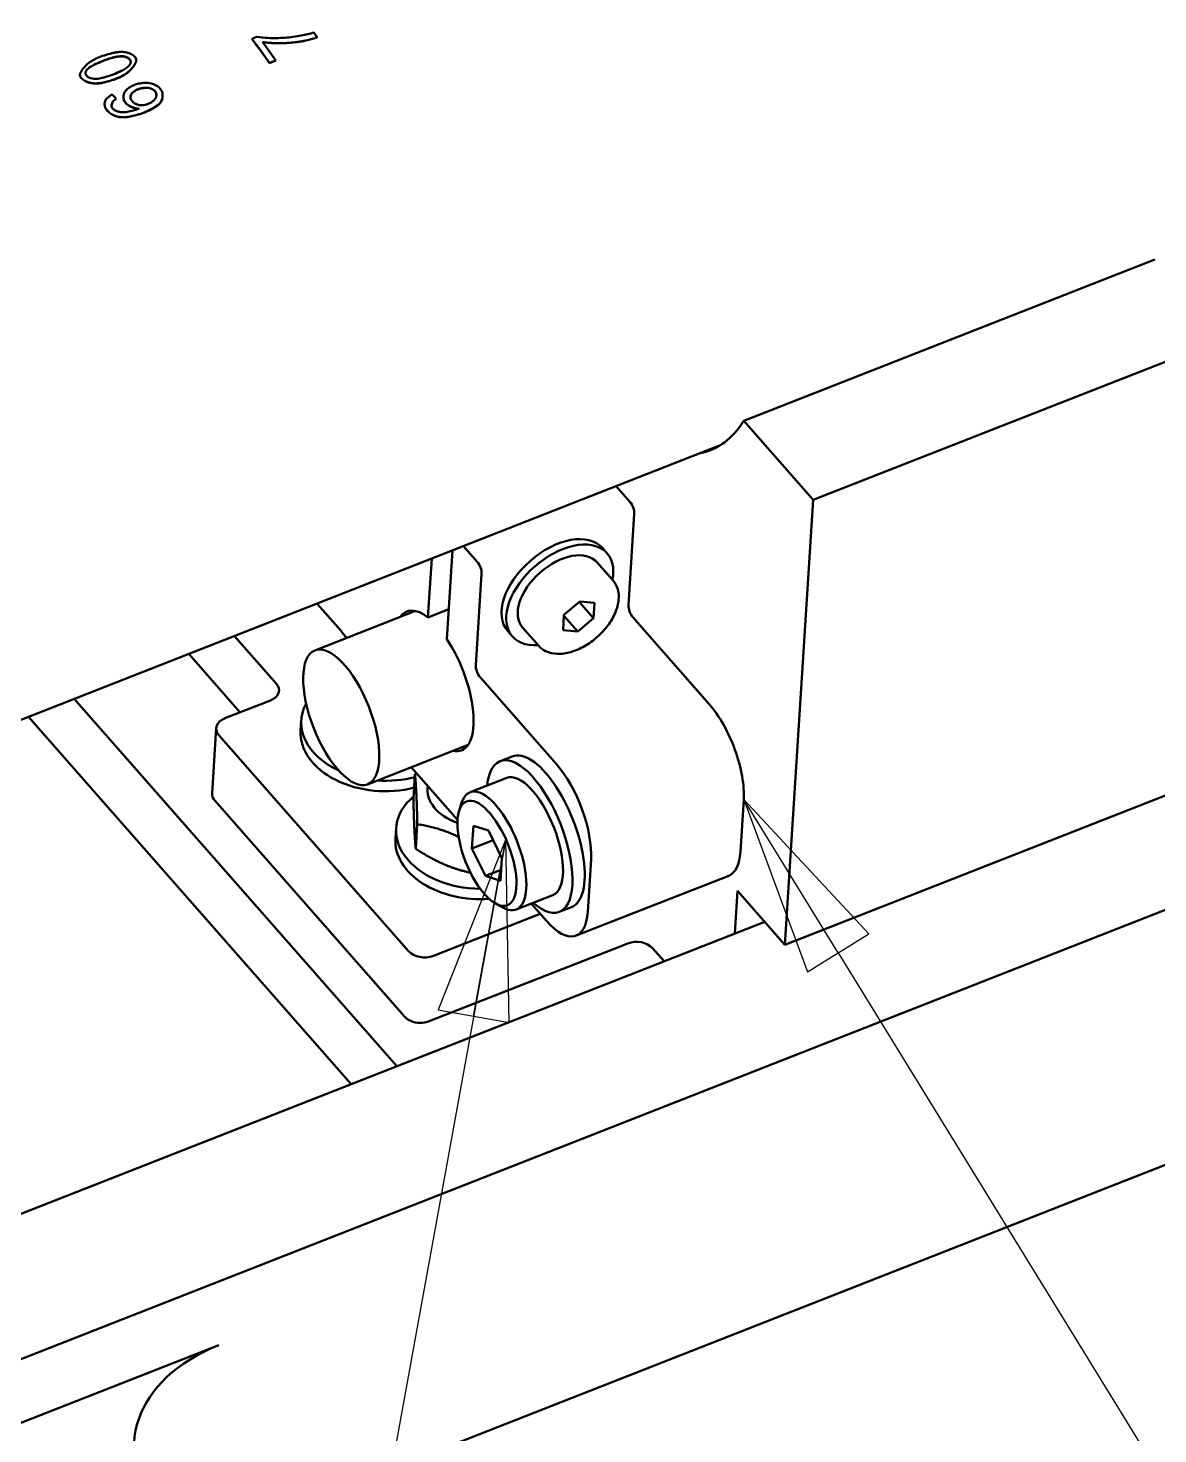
# Model space of a CAD drawing. Header units: millimetres. Extents: x -1259 to 2100, y -2965 to 1485.
# Drawn here: x 462.7 to 541.1, y 240.1 to 337.7 of the extents above; entities that cross this region are included whole.
import ezdxf

# ---------------------------------------------------------------- set-up
doc = ezdxf.new("R2010")
doc.units = ezdxf.units.MM
doc.header["$LTSCALE"] = 5
doc.layers.add('Symbol (ISO)', color=7, linetype='Continuous', lineweight=25)
doc.layers.add('Visible (ISO)', color=7, linetype='Continuous', lineweight=50)

# ---------------------------------------------------------------- blocks, each defined once
blk = doc.blocks.new('Balloon31')
at = {"layer": 'Symbol (ISO)'}
for p, q in [((103.782, 54.696), (102.472, 56.824)), ((104.208, 54.958), (102.472, 56.824)), ((102.472, 56.824), (103.356, 54.433)), ((103.356, 54.433), (104.208, 54.958)), ((103.782, 54.696), (109.464, 45.466))]:
    blk.add_line(p, q, dxfattribs=at)
at = {"layer": 'Symbol (ISO)', "flags": 128}
blk.add_lwpolyline([(104.208, 54.958), (102.472, 56.824), (103.356, 54.433), (104.208, 54.958)], dxfattribs=at)
at = {"layer": 'Symbol (ISO)'}
blk.add_solid([(104.208, 54.958), (102.472, 56.824), (103.356, 54.433), (104.208, 54.958)], dxfattribs=at)
blk = doc.blocks.new('Balloon40')
at = {"layer": 'Symbol (ISO)'}
for p, q in [((99.167, 56.276), (95.094, 33.837)), ((99.167, 56.276), (98.228, 53.905)), ((98.72, 53.816), (99.167, 56.276)), ((98.72, 53.816), (99.167, 56.276)), ((99.212, 53.727), (99.167, 56.276)), ((98.228, 53.905), (99.212, 53.727))]:
    blk.add_line(p, q, dxfattribs=at)
at = {"layer": 'Symbol (ISO)', "flags": 128}
blk.add_lwpolyline([(99.212, 53.727), (99.167, 56.276), (98.228, 53.905), (99.212, 53.727)], dxfattribs=at)
at = {"layer": 'Symbol (ISO)'}
blk.add_solid([(99.212, 53.727), (99.167, 56.276), (98.228, 53.905), (99.212, 53.727)], dxfattribs=at)

msp = doc.modelspace()

# ---------------------------------------------------------------- linework, layer by layer
at = {"layer": 'Visible (ISO)'}
for p, q in [((736.087, 352.831), (449.678, 240.351)), ((478.194, 336.975), (478.195, 336.983)), ((478.195, 336.983), (478.551, 337.122)), ((482.741, 337.087), (482.743, 337.095)), ((470.171, 335.463), (470.17, 335.454)), ((475.044, 232.59), (735.995, 335.072)), ((479.862, 335.473), (479.417, 335.298)), ((479.417, 335.298), (479.419, 335.306)), ((479.864, 335.48), (479.419, 335.306)), ((479.862, 335.473), (479.864, 335.48)), ((466.255, 334.497), (466.255, 334.506)), ((467.972, 332.54), (467.973, 332.548)), ((468.769, 332.812), (468.77, 332.82)), ((469.28, 333.054), (469.282, 333.062)), ((470.327, 332.129), (470.329, 332.136)), ((470.334, 332.129), (470.329, 332.136)), ((471.982, 332.842), (471.98, 332.834)), ((540.902, 321.648), (512.354, 310.437)), ((517.18, 304.94), (545.927, 316.229)), ((512.354, 310.437), (517.18, 304.94)), ((431.351, 277.562), (510.68, 308.717)), ((503.506, 305.899), (504.458, 304.814)), ((515.22, 274.041), (517.18, 304.94)), ((504.759, 303.985), (504.355, 297.623)), ((490.686, 300.865), (490.426, 296.78)), ((491.744, 295.279), (492.134, 301.434)), ((492.898, 301.733), (493.85, 300.648)), ((502.541, 301.607), (502.87, 301.232)), ((503.286, 299.338), (502.166, 300.614)), ((494.151, 299.819), (493.747, 293.457)), ((482.576, 294.49), (489.554, 297.231)), ((484.365, 295.862), (482.72, 297.736)), ((490.426, 296.78), (491.875, 297.349)), ((499.806, 295.904), (499.872, 296.953)), ((499.872, 296.953), (500.966, 297.894)), ((500.939, 297.862), (501.927, 296.737)), ((500.966, 297.894), (501.994, 297.786)), ((501.994, 297.786), (501.927, 296.737)), ((498.119, 294.802), (496.999, 296.078)), ((499.869, 296.894), (500.833, 295.796)), ((501.927, 296.737), (500.833, 295.796)), ((504.656, 296.794), (509.953, 290.759)), ((476.994, 295.488), (479.893, 292.186)), ((495.965, 295.835), (496.295, 295.459)), ((500.833, 295.796), (499.806, 295.904)), ((477.371, 290.186), (473.814, 294.239)), ((494.048, 292.628), (499.346, 286.593)), ((465.858, 291.114), (488.261, 265.594)), ((479.491, 291.019), (476.309, 289.769)), ((462.677, 289.865), (485.081, 264.345)), ((481.58, 288.921), (481.626, 289.648)), ((475.432, 284.554), (475.72, 289.098)), ((475.907, 288.602), (489.082, 273.595)), ((515.22, 274.041), (552.347, 288.621)), ((486.231, 285.182), (493.209, 287.923)), ((489.271, 286.376), (492.48, 282.72)), ((495.436, 286.793), (496.285, 287.126)), ((489.525, 285.882), (489.416, 284.172)), ((493.347, 284.63), (495.893, 285.63)), ((488.793, 269.051), (475.619, 284.058)), ((492.59, 283.349), (492.765, 283.897)), ((512.358, 284.122), (512.127, 280.487)), ((489.687, 282.414), (489.578, 280.704)), ((493.484, 280.729), (493.584, 282.304)), ((493.584, 282.304), (494.622, 281.965)), ((488.168, 281.418), (488.214, 282.145)), ((494.946, 281.304), (493.484, 280.729)), ((494.622, 281.965), (495.56, 280.052)), ((494.422, 278.817), (493.484, 280.729)), ((495.56, 280.052), (495.46, 278.478)), ((501.519, 276.321), (501.75, 279.956)), ((494.422, 278.817), (495.509, 279.244)), ((495.46, 278.478), (494.422, 278.817)), ((511.32, 278.835), (500.712, 274.669)), ((496.546, 276.485), (499.092, 277.485)), ((511.738, 274.814), (511.926, 277.792)), ((511.926, 277.792), (515.22, 274.041)), ((495.119, 276.909), (495.62, 276.626)), ((497.593, 276.896), (498.654, 275.688)), ((499.549, 276.322), (500.397, 276.655)), ((443.09, 247.854), (513.822, 275.633)), ((490.801, 273.261), (498.225, 276.176)), ((504.303, 274.132), (490.513, 268.717)), ((506.023, 273.799), (506.825, 272.885)), ((422.87, 225.392), (475.909, 246.222))]:
    msp.add_line(p, q, dxfattribs=at)
for centre, major_axis, ratio, start_param, end_param in [((475.763, 320.99), (-8.846, 22.525), 0.41082, 5.230674, 5.329138), ((479.352, 322.4), (8.846, -22.525), 0.41082, 2.11065, 2.129405), ((475.763, 320.99), (-8.842, 22.514), 0.41082, 5.230674, 5.329138), ((476.207, 321.165), (8.846, -22.525), 0.41082, 2.089082, 2.163574), ((472.101, 330.681), (-8.101, 0.389), 0.672734, 5.301136, 5.378611), ((472.099, 330.692), (-8.097, 0.388), 0.672734, 5.301136, 5.378651), ((469.407, 335.427), (0.359, -0.142), 0.745856, 0.559961, 0.961547), ((469.407, 335.436), (0.359, -0.143), 0.745633, 0.561327, 0.963012), ((464.533, 339.41), (7.731, -0.736), 0.708354, 5.333633, 5.413872), ((466.019, 317.003), (11.086, -21.806), 0.462221, 2.124008, 2.142662), ((466.892, 317.506), (-8.842, 22.514), 0.41082, 5.248388, 5.248492), ((501.173, 330.969), (8.864, -22.572), 0.41082, 6.211374, 6.578763), ((504.429, 304.36), (-0.228, 0.582), 0.41082, 3.862225, 5.433022), ((499.253, 298.721), (-3.288, -2.886), 0.601606, 3.141593, 6.283185), ((499.582, 298.346), (-3.288, -2.886), 0.601606, 2.474646, 6.950132), ((499.582, 298.346), (-2.583, -2.268), 0.601606, 3.141593, 6.283185), ((493.822, 300.194), (0.228, -0.582), 0.41082, 0.720633, 2.291429), ((490.853, 292.369), (-1.896, 4.828), 0.41082, 5.676381, 6.552868), ((504.685, 297.248), (-0.228, 0.582), 0.41082, 0.720633, 2.291429), ((484.134, 292.227), (-1.828, 4.654), 0.41082, 5.277102, 5.433022), ((490.853, 292.369), (1.896, -4.828), 0.41082, 6.013502, 8.331256), ((494.077, 293.082), (0.228, -0.582), 0.41082, 3.862225, 5.433022), ((478.833, 291.769), (1.247, -0.079), 0.685053, 5.311527, 6.882323), ((487.24, 289.292), (-5.614, 0.356), 0.685053, 5.975003, 7.332459), ((509.723, 287.124), (-1.828, 4.654), 0.41082, 3.862225, 5.433022), ((476.968, 289.018), (-1.247, 0.079), 0.685053, 5.311527, 6.882323), ((487.194, 288.565), (-5.614, 0.356), 0.685053, 0, 2.030556), ((497.492, 281.557), (2.056, -5.236), 0.41082, 5.603511, 10.104452), ((498.341, 281.891), (2.056, -5.236), 0.41082, 0, 3.141593), ((499.115, 282.958), (1.828, -4.654), 0.41082, 0.720633, 2.291429), ((487.24, 289.292), (-5.614, 0.356), 0.685053, 1.556834, 2.030556), ((497.492, 281.557), (-1.599, 4.072), 0.41082, 3.141593, 6.283185), ((476.679, 284.474), (-1.247, 0.079), 0.685053, 0, 0.599138), ((493.827, 281.789), (-5.614, 0.356), 0.685053, 5.655598, 7.938798), ((494.012, 284.697), (-3.618, 0.229), 0.685053, 6.221835, 7.458352), ((494.947, 280.558), (-1.599, 4.072), 0.41082, 2.674155, 6.750623), ((493.781, 281.062), (-5.614, 0.356), 0.685053, 0, 1.776286), ((509.492, 283.489), (1.828, -4.654), 0.41082, 0, 0.720633), ((498.885, 279.323), (1.828, -4.654), 0.41082, 5.433022, 7.003818), ((490.142, 274.011), (-1.247, 0.079), 0.685053, 0.599138, 2.169934), ((504.962, 273.382), (1.247, -0.079), 0.685053, 0.599138, 2.169934), ((489.854, 269.467), (1.247, -0.079), 0.685053, 3.74073, 5.311527), ((482.496, 238.718), (-12.475, 0.791), 0.685053, 5.311527, 6.882323)]:
    msp.add_ellipse(centre, major_axis=major_axis, ratio=ratio, start_param=start_param, end_param=end_param, dxfattribs=at)
for centre, major_axis in [((484.404, 289.836), (-1.828, 4.654)), ((494.522, 280.391), (-1.416, 3.607))]:
    msp.add_ellipse(centre, major_axis=major_axis, ratio=0.41082, dxfattribs=at)
for points in [[(478.551, 337.122), (478.8, 337.082), (479.05, 337.056), (479.297, 337.045)], [(479.719, 336.679), (479.463, 336.688), (479.205, 336.714), (478.947, 336.753)], [(470.142, 335.352), (470.027, 335.112), (469.682, 334.668), (469.147, 334.349), (468.846, 334.231)], [(469.552, 335.672), (469.402, 335.74), (469.224, 335.773), (469.057, 335.764)], [(469.782, 335.337), (469.785, 335.374), (469.78, 335.412), (469.767, 335.449)], [(470.17, 335.454), (470.167, 335.419), (470.158, 335.384), (470.142, 335.352)], [(466.59, 334.061), (466.495, 334.112), (466.412, 334.177), (466.35, 334.249)], [(466.661, 334.708), (466.651, 334.682), (466.644, 334.655), (466.642, 334.628)], [(466.875, 334.297), (467.028, 334.226), (467.207, 334.191), (467.375, 334.199)], [(468.846, 334.231), (468.521, 334.103), (468.176, 334.001), (467.816, 333.925)], [(469.293, 332.787), (469.255, 332.941), (469.27, 333.095), (469.335, 333.227)], [(469.335, 333.227), (469.377, 333.312), (469.435, 333.389), (469.507, 333.457)], [(469.812, 333.112), (469.791, 333.076), (469.777, 333.037), (469.769, 332.996)], [(470.673, 333.919), (470.801, 333.929), (470.933, 333.925), (471.066, 333.908)], [(471.356, 333.438), (471.245, 333.51), (471.112, 333.557), (470.98, 333.571)], [(471.066, 333.908), (471.268, 333.881), (471.469, 333.805), (471.635, 333.692)], [(471.551, 332.977), (471.564, 333.039), (471.564, 333.105), (471.551, 333.17)], [(471.979, 333.222), (472.023, 333.037), (472.005, 332.848), (471.928, 332.686)], [(467.974, 332.357), (467.959, 332.444), (467.964, 332.53), (467.988, 332.61)], [(467.973, 332.349), (467.962, 332.414), (467.961, 332.478), (467.972, 332.54)], [(468.112, 332.032), (468.039, 332.132), (467.991, 332.241), (467.973, 332.349)], [(468.114, 332.04), (468.04, 332.14), (467.992, 332.249), (467.974, 332.357)], [(467.988, 332.61), (468.009, 332.68), (468.045, 332.746), (468.095, 332.803)], [(469.292, 332.779), (469.269, 332.872), (469.265, 332.965), (469.28, 333.054)], [(469.622, 332.356), (469.532, 332.413), (469.453, 332.485), (469.395, 332.564)], [(471.667, 332.372), (471.387, 332.17), (471.073, 332), (470.733, 331.867)], [(471.98, 332.834), (471.968, 332.78), (471.95, 332.728), (471.926, 332.678)], [(468.373, 331.787), (468.269, 331.855), (468.18, 331.94), (468.112, 332.032)], [(470.733, 331.867), (470.395, 331.734), (470.035, 331.632), (469.66, 331.563)]]:
    msp.add_open_spline(points, degree=3, dxfattribs=at)
for points, knots in [([(480.479, 337.058), (480.285, 337.044), (480.088, 337.036), (479.694, 337.032), (479.496, 337.036), (479.297, 337.045)], [-0.09588716, -0.09588716, -0.09588716, -0.09588716, -0.04794317, -0.04794317, 0, 0, 0, 0]), ([(480.479, 337.058), (480.675, 337.071), (480.869, 337.091), (481.253, 337.14), (481.443, 337.17), (481.63, 337.205)], [0, 0, 0, 0, 0.04812619, 0.04812619, 0.09610997, 0.09610997, 0.09610997, 0.09610997]), ([(481.63, 337.205), (481.781, 337.234), (481.929, 337.266), (482.223, 337.337), (482.368, 337.377), (482.511, 337.42)], [0, 0, 0, 0, 0.03850254, 0.03850254, 0.07695269, 0.07695269, 0.07695269, 0.07695269]), ([(482.741, 337.087), (482.631, 337.047), (482.519, 337.009), (482.289, 336.942), (482.173, 336.912), (482.054, 336.886)], [0, 0, 0, 0, 0.03076925, 0.03076925, 0.06153836, 0.06153836, 0.06153836, 0.06153836]), ([(482.743, 337.095), (482.633, 337.054), (482.52, 337.017), (482.291, 336.95), (482.174, 336.92), (482.056, 336.894)], [0, 0, 0, 0, 0.03076945, 0.03076945, 0.06153877, 0.06153877, 0.06153877, 0.06153877]), ([(467.581, 335.7), (467.743, 335.764), (467.911, 335.822), (468.255, 335.927), (468.431, 335.973), (468.611, 336.013)], [0, 0, 0, 0, 0.04591624, 0.04591624, 0.09190288, 0.09190288, 0.09190288, 0.09190288]), ([(468.611, 336.013), (468.696, 336.033), (468.784, 336.047), (468.963, 336.066), (469.055, 336.071), (469.147, 336.071)], [0, 0, 0, 0, 0.02187074, 0.02187074, 0.0439155, 0.0439155, 0.0439155, 0.0439155]), ([(469.147, 336.071), (469.267, 336.071), (469.388, 336.057), (469.621, 336.002), (469.734, 335.96), (469.834, 335.908)], [0, 0, 0, 0, 0.02895113, 0.02895113, 0.05859624, 0.05859624, 0.05859624, 0.05859624]), ([(478.94, 336.763), (479.07, 336.743), (479.2, 336.726), (479.46, 336.7), (479.59, 336.691), (479.72, 336.687)], [-0.06290511, -0.06290511, -0.06290511, -0.06290511, -0.03145271, -0.03145271, 0, 0, 0, 0]), ([(480.92, 336.71), (480.723, 336.691), (480.524, 336.68), (480.123, 336.67), (479.921, 336.671), (479.719, 336.679)], [0, 0, 0, 0, 0.04883482, 0.04883482, 0.09789986, 0.09789986, 0.09789986, 0.09789986]), ([(480.921, 336.718), (480.725, 336.699), (480.526, 336.688), (480.125, 336.677), (479.923, 336.679), (479.72, 336.687)], [0, 0, 0, 0, 0.04883878, 0.04883878, 0.09791039, 0.09791039, 0.09791039, 0.09791039]), ([(482.054, 336.886), (481.87, 336.845), (481.683, 336.81), (481.305, 336.752), (481.113, 336.728), (480.92, 336.71)], [0, 0, 0, 0, 0.04783908, 0.04783908, 0.0958055, 0.0958055, 0.0958055, 0.0958055]), ([(482.056, 336.894), (481.872, 336.853), (481.685, 336.818), (481.306, 336.759), (481.115, 336.736), (480.921, 336.718)], [0, 0, 0, 0, 0.04784045, 0.04784045, 0.09580959, 0.09580959, 0.09580959, 0.09580959]), ([(466.284, 334.612), (466.341, 334.728), (466.413, 334.84), (466.583, 335.051), (466.68, 335.15), (466.9, 335.334), (467.022, 335.419), (467.287, 335.572), (467.43, 335.641), (467.581, 335.7)], [0, 0, 0, 0, 0.043807, 0.043807, 0.0870851, 0.0870851, 0.1299533, 0.1299533, 0.172765, 0.172765, 0.172765, 0.172765]), ([(466.999, 335.04), (466.951, 335.009), (466.905, 334.976), (466.819, 334.907), (466.78, 334.87), (466.743, 334.832)], [0, 0, 0, 0, 0.01633527, 0.01633527, 0.03275973, 0.03275973, 0.03275973, 0.03275973]), ([(467, 335.049), (466.951, 335.018), (466.905, 334.986), (466.82, 334.916), (466.78, 334.879), (466.744, 334.841)], [0, 0, 0, 0, 0.01633595, 0.01633595, 0.03276173, 0.03276173, 0.03276173, 0.03276173]), ([(467.3, 335.205), (467.247, 335.18), (467.195, 335.154), (467.095, 335.099), (467.046, 335.07), (466.999, 335.04)], [0, 0, 0, 0, 0.01585153, 0.01585153, 0.03170296, 0.03170296, 0.03170296, 0.03170296]), ([(467.301, 335.214), (467.248, 335.189), (467.196, 335.163), (467.095, 335.108), (467.047, 335.079), (467, 335.049)], [0, 0, 0, 0, 0.01585173, 0.01585173, 0.03170337, 0.03170337, 0.03170337, 0.03170337]), ([(468.625, 335.695), (468.486, 335.657), (468.349, 335.616), (468.081, 335.527), (467.949, 335.479), (467.82, 335.429)], [0, 0, 0, 0, 0.03647941, 0.03647941, 0.0729589, 0.0729589, 0.0729589, 0.0729589]), ([(468.625, 335.704), (468.486, 335.666), (468.35, 335.625), (468.081, 335.536), (467.95, 335.488), (467.821, 335.438)], [0, 0, 0, 0, 0.0364797, 0.0364797, 0.07295946, 0.07295946, 0.07295946, 0.07295946]), ([(469.057, 335.773), (468.982, 335.769), (468.908, 335.761), (468.764, 335.738), (468.693, 335.723), (468.625, 335.704)], [0, 0, 0, 0, 0.0180603, 0.0180603, 0.03601367, 0.03601367, 0.03601367, 0.03601367]), ([(469.057, 335.764), (468.982, 335.76), (468.908, 335.752), (468.764, 335.729), (468.693, 335.713), (468.625, 335.695)], [0, 0, 0, 0, 0.01805894, 0.01805894, 0.03601173, 0.03601173, 0.03601173, 0.03601173]), ([(470.143, 335.361), (470.086, 335.242), (470.014, 335.126), (469.844, 334.907), (469.746, 334.804), (469.526, 334.613), (469.404, 334.526), (469.14, 334.368), (468.998, 334.299), (468.847, 334.24)], [0, 0, 0, 0, 0.0436851, 0.0436851, 0.0868429, 0.0868429, 0.129592, 0.129592, 0.1722832, 0.1722832, 0.1722832, 0.1722832]), ([(469.553, 335.681), (469.479, 335.715), (469.396, 335.74), (469.228, 335.772), (469.142, 335.778), (469.057, 335.773)], [0, 0, 0, 0, 0.02103243, 0.02103243, 0.04155381, 0.04155381, 0.04155381, 0.04155381]), ([(469.423, 334.918), (469.472, 334.95), (469.517, 334.984), (469.603, 335.055), (469.643, 335.093), (469.68, 335.132)], [0, 0, 0, 0, 0.01636565, 0.01636565, 0.03281947, 0.03281947, 0.03281947, 0.03281947]), ([(469.699, 335.565), (469.681, 335.587), (469.659, 335.606), (469.609, 335.642), (469.582, 335.658), (469.552, 335.672)], [0, 0, 0, 0, 0.00840544, 0.00840544, 0.01674027, 0.01674027, 0.01674027, 0.01674027]), ([(469.7, 335.574), (469.681, 335.596), (469.659, 335.615), (469.61, 335.651), (469.583, 335.667), (469.553, 335.681)], [0, 0, 0, 0, 0.00840975, 0.00840975, 0.01674845, 0.01674845, 0.01674845, 0.01674845]), ([(469.68, 335.132), (469.698, 335.151), (469.714, 335.172), (469.742, 335.214), (469.753, 335.237), (469.763, 335.26)], [0, 0, 0, 0, 0.00816866, 0.00816866, 0.016422, 0.016422, 0.016422, 0.016422]), ([(469.763, 335.26), (469.776, 335.291), (469.782, 335.324), (469.784, 335.391), (469.779, 335.425), (469.768, 335.458)], [0, 0, 0, 0, 0.01135824, 0.01135824, 0.0229261, 0.0229261, 0.0229261, 0.0229261]), ([(469.834, 335.908), (469.882, 335.883), (469.927, 335.854), (470.008, 335.792), (470.045, 335.757), (470.076, 335.721)], [0, 0, 0, 0, 0.0142434, 0.0142434, 0.02857688, 0.02857688, 0.02857688, 0.02857688]), ([(470.076, 335.721), (470.1, 335.694), (470.12, 335.664), (470.15, 335.604), (470.161, 335.573), (470.172, 335.511), (470.173, 335.48), (470.165, 335.419), (470.156, 335.389), (470.143, 335.361)], [0, 0, 0, 0, 0.01084531, 0.01084531, 0.02160922, 0.02160922, 0.03223192, 0.03223192, 0.04267677, 0.04267677, 0.04267677, 0.04267677]), ([(466.351, 334.258), (466.327, 334.285), (466.307, 334.314), (466.277, 334.374), (466.266, 334.405), (466.254, 334.466), (466.253, 334.496), (466.261, 334.556), (466.27, 334.585), (466.284, 334.612)], [0, 0, 0, 0, 0.01087225, 0.01087225, 0.02166283, 0.02166283, 0.03231179, 0.03231179, 0.04278236, 0.04278236, 0.04278236, 0.04278236]), ([(466.35, 334.249), (466.302, 334.304), (466.271, 334.365), (466.259, 334.426), (466.255, 334.45), (466.254, 334.473), (466.255, 334.497)], [-1.5707963, -1.5707963, -1.5707963, -1.5707963, -1.113424, -1.113424, -1.113424, -0.9366006, -0.9366006, -0.9366006, -0.9366006]), ([(466.59, 334.07), (466.543, 334.096), (466.498, 334.125), (466.418, 334.188), (466.382, 334.222), (466.351, 334.258)], [0, 0, 0, 0, 0.014091, 0.014091, 0.02827231, 0.02827231, 0.02827231, 0.02827231]), ([(467.28, 333.887), (467.159, 333.89), (467.038, 333.908), (466.804, 333.97), (466.692, 334.015), (466.59, 334.07)], [0, 0, 0, 0, 0.02907119, 0.02907119, 0.05883924, 0.05883924, 0.05883924, 0.05883924]), ([(467.279, 333.878), (467.16, 333.881), (467.038, 333.899), (466.921, 333.93), (466.804, 333.961), (466.692, 334.006), (466.59, 334.061)], [-2.6561201, -2.6561201, -2.6561201, -2.6561201, -2.3272292, -2.3272292, -2.3272292, -1.9983383, -1.9983383, -1.9983383, -1.9983383]), ([(466.662, 334.717), (466.649, 334.686), (466.643, 334.655), (466.641, 334.59), (466.646, 334.557), (466.657, 334.525)], [0, 0, 0, 0, 0.01121573, 0.01121573, 0.02263574, 0.02263574, 0.02263574, 0.02263574]), ([(466.657, 334.525), (466.664, 334.504), (466.674, 334.483), (466.698, 334.442), (466.712, 334.422), (466.729, 334.403)], [0, 0, 0, 0, 0.00749917, 0.00749917, 0.01503178, 0.01503178, 0.01503178, 0.01503178]), ([(466.743, 334.832), (466.725, 334.813), (466.709, 334.793), (466.682, 334.751), (466.67, 334.73), (466.661, 334.708)], [0, 0, 0, 0, 0.00814431, 0.00814431, 0.0163731, 0.0163731, 0.0163731, 0.0163731]), ([(466.744, 334.841), (466.726, 334.822), (466.71, 334.802), (466.682, 334.761), (466.671, 334.739), (466.662, 334.717)], [0, 0, 0, 0, 0.00814539, 0.00814539, 0.01637582, 0.01637582, 0.01637582, 0.01637582]), ([(466.729, 334.403), (466.747, 334.382), (466.769, 334.362), (466.818, 334.327), (466.845, 334.31), (466.875, 334.297)], [0, 0, 0, 0, 0.00835341, 0.00835341, 0.01663391, 0.01663391, 0.01663391, 0.01663391]), ([(467.375, 334.199), (467.451, 334.203), (467.525, 334.21), (467.67, 334.233), (467.741, 334.248), (467.81, 334.266)], [0, 0, 0, 0, 0.0182188, 0.0182188, 0.03633571, 0.03633571, 0.03633571, 0.03633571]), ([(467.81, 334.266), (467.948, 334.303), (468.084, 334.343), (468.35, 334.431), (468.481, 334.478), (468.609, 334.528)], [0, 0, 0, 0, 0.0362469, 0.0362469, 0.07249386, 0.07249386, 0.07249386, 0.07249386]), ([(468.847, 334.24), (468.684, 334.176), (468.517, 334.118), (468.173, 334.016), (467.997, 333.972), (467.817, 333.934)], [0, 0, 0, 0, 0.04594796, 0.04594796, 0.09196619, 0.09196619, 0.09196619, 0.09196619]), ([(469.124, 334.751), (469.177, 334.777), (469.228, 334.803), (469.328, 334.859), (469.376, 334.888), (469.423, 334.918)], [0, 0, 0, 0, 0.01574971, 0.01574971, 0.03149932, 0.03149932, 0.03149932, 0.03149932]), ([(467.816, 333.925), (467.731, 333.907), (467.642, 333.894), (467.463, 333.878), (467.371, 333.876), (467.279, 333.878)], [0, 0, 0, 0, 0.02195783, 0.02195783, 0.04408733, 0.04408733, 0.04408733, 0.04408733]), ([(467.817, 333.934), (467.732, 333.916), (467.643, 333.903), (467.463, 333.887), (467.372, 333.884), (467.28, 333.887)], [0, 0, 0, 0, 0.02195878, 0.02195878, 0.04409052, 0.04409052, 0.04409052, 0.04409052]), ([(468.095, 332.803), (468.148, 332.864), (468.209, 332.922), (468.343, 333.026), (468.416, 333.072), (468.495, 333.114)], [0, 0, 0, 0, 0.02436699, 0.02436699, 0.0485598, 0.0485598, 0.0485598, 0.0485598]), ([(470.019, 333.772), (469.92, 333.733), (469.827, 333.687), (469.655, 333.581), (469.577, 333.522), (469.507, 333.457)], [-0.05592269, -0.05592269, -0.05592269, -0.05592269, -0.02795895, -0.02795895, 0, 0, 0, 0]), ([(469.814, 333.12), (469.789, 333.077), (469.773, 333.031), (469.76, 332.933), (469.763, 332.882), (469.775, 332.832)], [0, 0, 0, 0, 0.01532328, 0.01532328, 0.03098433, 0.03098433, 0.03098433, 0.03098433]), ([(469.94, 333.264), (469.914, 333.241), (469.89, 333.218), (469.847, 333.167), (469.829, 333.14), (469.812, 333.112)], [0, 0, 0, 0, 0.00986634, 0.00986634, 0.01981969, 0.01981969, 0.01981969, 0.01981969]), ([(469.941, 333.272), (469.915, 333.249), (469.891, 333.226), (469.849, 333.175), (469.83, 333.148), (469.814, 333.12)], [0, 0, 0, 0, 0.00986716, 0.00986716, 0.01982192, 0.01982192, 0.01982192, 0.01982192]), ([(470.289, 333.47), (470.223, 333.444), (470.16, 333.413), (470.043, 333.344), (469.989, 333.306), (469.94, 333.264)], [0, 0, 0, 0, 0.01867416, 0.01867416, 0.03742354, 0.03742354, 0.03742354, 0.03742354]), ([(470.29, 333.478), (470.224, 333.452), (470.162, 333.422), (470.045, 333.352), (469.99, 333.314), (469.941, 333.272)], [0, 0, 0, 0, 0.01867427, 0.01867427, 0.03742434, 0.03742434, 0.03742434, 0.03742434]), ([(470.019, 333.772), (470.119, 333.811), (470.225, 333.843), (470.444, 333.893), (470.557, 333.91), (470.673, 333.919)], [0, 0, 0, 0, 0.02838006, 0.02838006, 0.0567566, 0.0567566, 0.0567566, 0.0567566]), ([(470.72, 333.572), (470.644, 333.564), (470.57, 333.552), (470.425, 333.518), (470.355, 333.496), (470.289, 333.47)], [0, 0, 0, 0, 0.01886332, 0.01886332, 0.03765562, 0.03765562, 0.03765562, 0.03765562]), ([(470.722, 333.58), (470.646, 333.572), (470.571, 333.56), (470.426, 333.526), (470.357, 333.504), (470.29, 333.478)], [0, 0, 0, 0, 0.01886408, 0.01886408, 0.03765658, 0.03765658, 0.03765658, 0.03765658]), ([(470.98, 333.571), (470.937, 333.576), (470.893, 333.578), (470.806, 333.578), (470.763, 333.576), (470.72, 333.572)], [0, 0, 0, 0, 0.01058344, 0.01058344, 0.0210846, 0.0210846, 0.0210846, 0.0210846]), ([(470.982, 333.579), (470.938, 333.584), (470.894, 333.586), (470.807, 333.586), (470.764, 333.584), (470.722, 333.58)], [0, 0, 0, 0, 0.01058484, 0.01058484, 0.02108684, 0.02108684, 0.02108684, 0.02108684]), ([(471.357, 333.446), (471.303, 333.482), (471.242, 333.512), (471.115, 333.557), (471.048, 333.572), (470.982, 333.579)], [0, 0, 0, 0, 0.01651512, 0.01651512, 0.03266724, 0.03266724, 0.03266724, 0.03266724]), ([(471.483, 333.319), (471.466, 333.342), (471.447, 333.363), (471.405, 333.403), (471.381, 333.421), (471.356, 333.438)], [0, 0, 0, 0, 0.00766519, 0.00766519, 0.01528425, 0.01528425, 0.01528425, 0.01528425]), ([(471.484, 333.327), (471.468, 333.35), (471.449, 333.371), (471.406, 333.411), (471.383, 333.429), (471.357, 333.446)], [0, 0, 0, 0, 0.00766915, 0.00766915, 0.01529186, 0.01529186, 0.01529186, 0.01529186]), ([(471.551, 333.17), (471.545, 333.196), (471.537, 333.221), (471.514, 333.271), (471.5, 333.296), (471.483, 333.319)], [0, 0, 0, 0, 0.00794395, 0.00794395, 0.01593482, 0.01593482, 0.01593482, 0.01593482]), ([(471.552, 333.178), (471.547, 333.203), (471.539, 333.229), (471.516, 333.279), (471.501, 333.304), (471.484, 333.327)], [0, 0, 0, 0, 0.00794775, 0.00794775, 0.01594272, 0.01594272, 0.01594272, 0.01594272]), ([(471.503, 332.853), (471.531, 332.902), (471.549, 332.954), (471.566, 333.064), (471.564, 333.121), (471.552, 333.178)], [0, 0, 0, 0, 0.01696328, 0.01696328, 0.03429278, 0.03429278, 0.03429278, 0.03429278]), ([(471.635, 333.692), (471.679, 333.661), (471.72, 333.628), (471.795, 333.556), (471.829, 333.517), (471.858, 333.477)], [0, 0, 0, 0, 0.0136719, 0.0136719, 0.02741504, 0.02741504, 0.02741504, 0.02741504]), ([(471.858, 333.477), (471.888, 333.437), (471.913, 333.395), (471.953, 333.31), (471.969, 333.266), (471.979, 333.222)], [0, 0, 0, 0, 0.01365201, 0.01365201, 0.02723397, 0.02723397, 0.02723397, 0.02723397]), ([(468.451, 332.347), (468.447, 332.317), (468.451, 332.286), (468.469, 332.226), (468.484, 332.196), (468.504, 332.168)], [0, 0, 0, 0, 0.00941133, 0.00941133, 0.01895988, 0.01895988, 0.01895988, 0.01895988]), ([(468.77, 332.82), (468.68, 332.766), (468.605, 332.696), (468.55, 332.616), (468.496, 332.535), (468.462, 332.444), (468.451, 332.347)], [-2.980197, -2.980197, -2.980197, -2.980197, -2.6121479, -2.6121479, -2.6121479, -2.2440988, -2.2440988, -2.2440988, -2.2440988]), ([(468.769, 332.812), (468.677, 332.758), (468.603, 332.688), (468.503, 332.539), (468.472, 332.464), (468.456, 332.385)], [0, 0, 0, 0, 0.02940153, 0.02940153, 0.05463727, 0.05463727, 0.05463727, 0.05463727]), ([(468.504, 332.168), (468.522, 332.144), (468.543, 332.121), (468.59, 332.08), (468.616, 332.061), (468.644, 332.045)], [0, 0, 0, 0, 0.00817204, 0.00817204, 0.01627434, 0.01627434, 0.01627434, 0.01627434]), ([(469.395, 332.564), (469.37, 332.598), (469.349, 332.633), (469.314, 332.705), (469.301, 332.742), (469.292, 332.779)], [0, 0, 0, 0, 0.01162388, 0.01162388, 0.02318813, 0.02318813, 0.02318813, 0.02318813]), ([(469.397, 332.572), (469.372, 332.606), (469.351, 332.641), (469.316, 332.713), (469.302, 332.75), (469.293, 332.787)], [0, 0, 0, 0, 0.01163003, 0.01163003, 0.02320005, 0.02320005, 0.02320005, 0.02320005]), ([(469.624, 332.363), (469.578, 332.392), (469.536, 332.424), (469.46, 332.494), (469.426, 332.532), (469.397, 332.572)], [0, 0, 0, 0, 0.01344433, 0.01344433, 0.02698332, 0.02698332, 0.02698332, 0.02698332]), ([(469.541, 331.903), (469.679, 331.929), (469.815, 331.961), (470.08, 332.036), (470.209, 332.08), (470.334, 332.129)], [0, 0, 0, 0, 0.03544048, 0.03544048, 0.07082363, 0.07082363, 0.07082363, 0.07082363]), ([(470.327, 332.129), (470.206, 332.135), (470.082, 332.158), (469.962, 332.197), (469.843, 332.235), (469.727, 332.289), (469.622, 332.356)], [-2.678459, -2.678459, -2.678459, -2.678459, -2.3492644, -2.3492644, -2.3492644, -2.0200697, -2.0200697, -2.0200697, -2.0200697]), ([(470.329, 332.136), (470.206, 332.142), (470.082, 332.166), (469.843, 332.244), (469.728, 332.298), (469.624, 332.363)], [0, 0, 0, 0, 0.029865, 0.029865, 0.06044958, 0.06044958, 0.06044958, 0.06044958]), ([(469.775, 332.832), (469.782, 332.805), (469.792, 332.777), (469.817, 332.724), (469.833, 332.698), (469.851, 332.672)], [0, 0, 0, 0, 0.00854858, 0.00854858, 0.01714248, 0.01714248, 0.01714248, 0.01714248]), ([(469.851, 332.672), (469.868, 332.65), (469.887, 332.628), (469.929, 332.586), (469.952, 332.567), (469.977, 332.549)], [0, 0, 0, 0, 0.00779002, 0.00779002, 0.01554162, 0.01554162, 0.01554162, 0.01554162]), ([(469.977, 332.549), (470.028, 332.513), (470.084, 332.481), (470.202, 332.428), (470.263, 332.408), (470.327, 332.395)], [0, 0, 0, 0, 0.01582522, 0.01582522, 0.03135101, 0.03135101, 0.03135101, 0.03135101]), ([(470.327, 332.395), (470.366, 332.386), (470.405, 332.38), (470.484, 332.373), (470.523, 332.372), (470.562, 332.374)], [0, 0, 0, 0, 0.00960762, 0.00960762, 0.01911243, 0.01911243, 0.01911243, 0.01911243]), ([(470.562, 332.374), (470.64, 332.377), (470.716, 332.386), (470.863, 332.416), (470.933, 332.436), (471, 332.463)], [0, 0, 0, 0, 0.01900306, 0.01900306, 0.03790584, 0.03790584, 0.03790584, 0.03790584]), ([(471.669, 332.38), (471.529, 332.279), (471.381, 332.186), (471.068, 332.017), (470.905, 331.941), (470.735, 331.874)], [0, 0, 0, 0, 0.04812957, 0.04812957, 0.09614963, 0.09614963, 0.09614963, 0.09614963]), ([(471, 332.463), (471.069, 332.49), (471.134, 332.522), (471.255, 332.595), (471.311, 332.636), (471.362, 332.682)], [0, 0, 0, 0, 0.01942364, 0.01942364, 0.0389315, 0.0389315, 0.0389315, 0.0389315]), ([(471.362, 332.682), (471.391, 332.707), (471.416, 332.734), (471.463, 332.791), (471.484, 332.822), (471.503, 332.853)], [0, 0, 0, 0, 0.01089541, 0.01089541, 0.02188265, 0.02188265, 0.02188265, 0.02188265]), ([(471.926, 332.678), (471.898, 332.619), (471.862, 332.563), (471.775, 332.46), (471.724, 332.413), (471.667, 332.372)], [0, 0, 0, 0, 0.01987781, 0.01987781, 0.03950376, 0.03950376, 0.03950376, 0.03950376]), ([(471.928, 332.686), (471.9, 332.627), (471.864, 332.571), (471.776, 332.468), (471.726, 332.421), (471.669, 332.38)], [0, 0, 0, 0, 0.01988125, 0.01988125, 0.03950879, 0.03950879, 0.03950879, 0.03950879]), ([(468.374, 331.794), (468.322, 331.829), (468.274, 331.867), (468.187, 331.949), (468.148, 331.994), (468.114, 332.04)], [0, 0, 0, 0, 0.01563817, 0.01563817, 0.03137434, 0.03137434, 0.03137434, 0.03137434]), ([(469.098, 331.535), (468.972, 331.544), (468.844, 331.571), (468.721, 331.614), (468.597, 331.657), (468.479, 331.716), (468.373, 331.787)], [-2.6529731, -2.6529731, -2.6529731, -2.6529731, -2.32244, -2.32244, -2.32244, -1.991907, -1.991907, -1.991907, -1.991907]), ([(469.1, 331.542), (468.972, 331.552), (468.844, 331.579), (468.598, 331.665), (468.48, 331.724), (468.374, 331.794)], [0, 0, 0, 0, 0.03098801, 0.03098801, 0.0627208, 0.0627208, 0.0627208, 0.0627208]), ([(468.644, 332.045), (468.719, 332.001), (468.801, 331.965), (468.969, 331.912), (469.055, 331.894), (469.142, 331.886)], [0, 0, 0, 0, 0.02146869, 0.02146869, 0.04249071, 0.04249071, 0.04249071, 0.04249071]), ([(469.66, 331.563), (469.57, 331.546), (469.477, 331.535), (469.289, 331.526), (469.194, 331.527), (469.098, 331.535)], [0, 0, 0, 0, 0.02307138, 0.02307138, 0.04632298, 0.04632298, 0.04632298, 0.04632298]), ([(469.662, 331.57), (469.572, 331.553), (469.479, 331.543), (469.291, 331.534), (469.195, 331.535), (469.1, 331.542)], [0, 0, 0, 0, 0.02307242, 0.02307242, 0.04632643, 0.04632643, 0.04632643, 0.04632643]), ([(469.142, 331.886), (469.21, 331.879), (469.278, 331.878), (469.412, 331.883), (469.477, 331.891), (469.541, 331.903)], [0, 0, 0, 0, 0.01648868, 0.01648868, 0.03283364, 0.03283364, 0.03283364, 0.03283364]), ([(470.735, 331.874), (470.566, 331.808), (470.391, 331.749), (470.033, 331.647), (469.849, 331.605), (469.662, 331.57)], [0, 0, 0, 0, 0.04791856, 0.04791856, 0.09591609, 0.09591609, 0.09591609, 0.09591609]), ([(503.286, 299.338), (503.433, 299.17), (503.54, 298.97), (503.674, 298.518), (503.694, 298.265), (503.645, 297.716), (503.565, 297.418), (503.313, 296.816), (503.137, 296.512), (502.711, 295.937), (502.46, 295.665), (501.911, 295.178), (501.612, 294.963), (500.991, 294.608), (500.669, 294.468), (500.031, 294.283), (499.713, 294.238), (499.12, 294.256), (498.843, 294.318), (498.415, 294.528), (498.252, 294.651), (498.119, 294.802)], [2.601401, 2.601401, 2.601401, 2.601401, 2.872585, 2.872585, 3.164781, 3.164781, 3.49115, 3.49115, 3.828405, 3.828405, 4.164118, 4.164118, 4.49857, 4.49857, 4.834169, 4.834169, 5.17147, 5.17147, 5.498462, 5.498462, 5.742994, 5.742994, 5.742994, 5.742994])]:
    msp.add_open_spline(points, degree=3, knots=knots, dxfattribs=at)
for points, weights in [([(500.913, 297.849), (500.926, 297.856), (500.939, 297.862)], [1.00524710218, 1.00266961991, 1]), ([(500.939, 297.862), (500.939, 297.866), (500.938, 297.87)], [1, 1.00080358168, 1.00159881506]), ([(489.525, 285.882), (489.583, 285.919), (489.641, 285.955)], [1, 1.00360201851, 1.00703629957]), ([(489.687, 282.414), (489.639, 284.678), (489.525, 285.882)], [1, 1.15470053838, 1]), ([(489.416, 284.172), (489.464, 281.908), (489.578, 280.704)], [1, 1.15470053838, 1]), ([(492.556, 281.53), (491.229, 282.167), (489.687, 282.414)], [1.07029321169, 1.10071402953, 1]), ([(489.578, 280.704), (491.517, 279.445), (493.383, 279.04)], [1, 1.13453522666, 1.0350735015])]:
    msp.add_rational_spline(points, weights, degree=2, dxfattribs=at)

# ---------------------------------------------------------------- block references
at = {"layer": 'Symbol (ISO)', "xscale": 5, "yscale": 5, "zscale": 5}
for name in ['Balloon31', 'Balloon40']:
    msp.add_blockref(name, (0, 0), dxfattribs=at)

doc.saveas('drawing.dxf')
